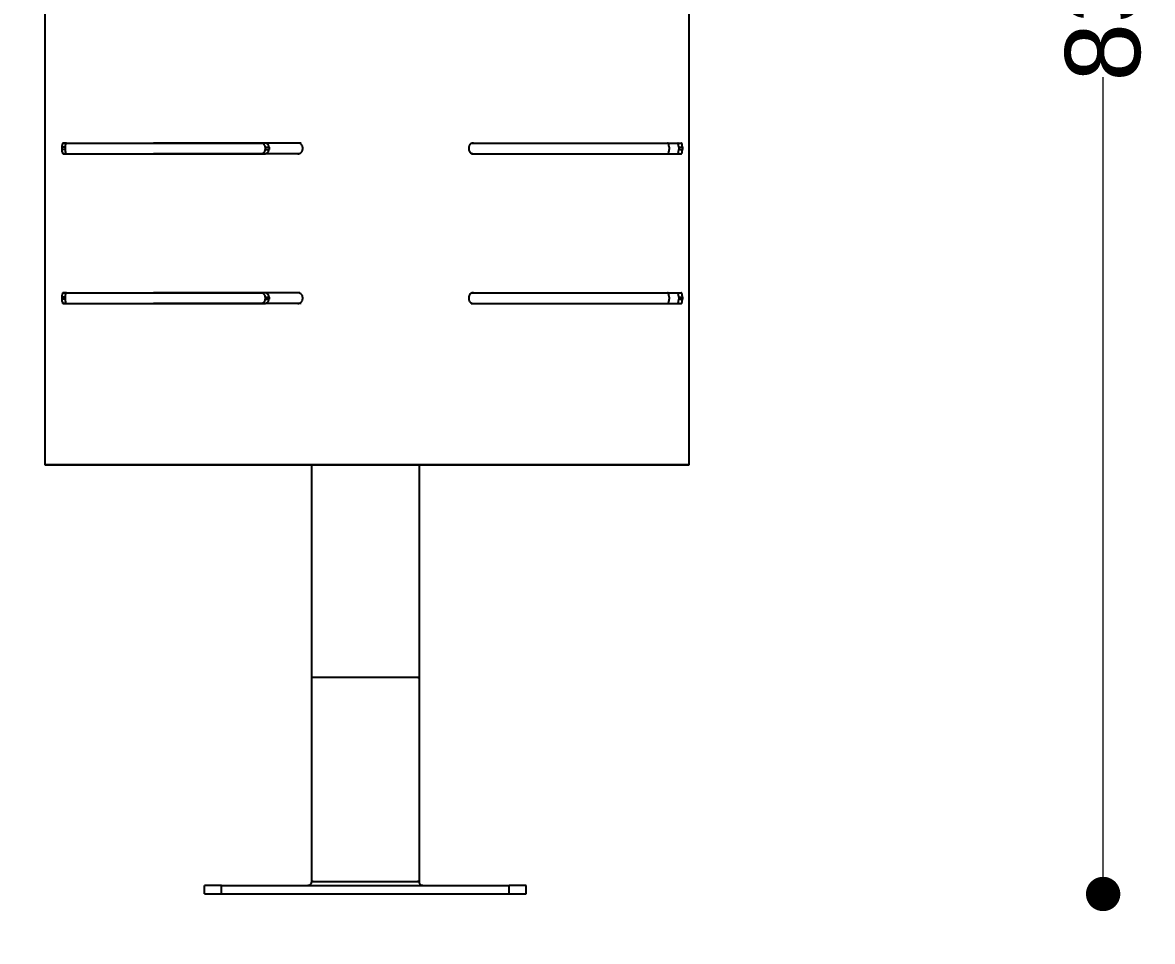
# Model space of a CAD drawing. Header units: millimetres. Extents: x 10222 to 14334, y 16216 to 21206.
# Drawn here: x 10685 to 11212, y 18114 to 18542 of the extents above; entities that cross this region are included whole.
import ezdxf

# ---------------------------------------------------------------- set-up
doc = ezdxf.new("R2010")
doc.units = ezdxf.units.MM
doc.header["$LTSCALE"] = 3
doc.layers.add('DomyÅ›lny', color=7, linetype='Continuous')
doc.styles.get("Standard").update_dxf_attribs({"font": 'arial.ttf'})
doc.dimstyles.new('MATEUSZ', dxfattribs={"dimtxt": 35, "dimasz": 16, "dimexe": 0.18, "dimexo": 0.0625, "dimgap": 0.09, "dimtad": 0, "dimdec": 0, "dimdsep": 46, "dimtxsty": 'Standard', "dimblk": 'DOT', "dimcen": 0.09, "dimse1": 1, "dimse2": 1, "dimadec": 0, "dimazin": 0, "dimtfac": 1, "dimtdec": 0, "dimtofl": 0, "dimtmove": 0, "dimatfit": 3, "dimfxl": 1, "dimtolj": 1, "dimtzin": 0, "dimlwd": 9, "dimlwe": 9, "dimarcsym": 0})

# ---------------------------------------------------------------- blocks, each defined once
blk = doc.blocks.new('_Dot')
at = {"color": 0, "linetype": 'ByBlock', "lineweight": -2}
blk.add_line((-0.5, 0), (-1, 0), dxfattribs=at)
at = {"color": 0, "linetype": 'ByBlock', "const_width": 0.5}
blk.add_lwpolyline([(-0.25, 0, 1), (0.25, 0, 1)], format="xyb", close=True, dxfattribs=at)
blk = doc.blocks.new('*D29')
at = {"color": 0, "lineweight": 9, "transparency": 16777216}
for p, q in [((11188.67, 18958.95), (11188.67, 18594.32)), ((11188.67, 18152.06), (11188.67, 18516.69))]:
    blk.add_line(p, q, dxfattribs=at)
at = {"layer": 'Defpoints', "color": 0, "transparency": 16777216}
for p in [(10998.18, 18974.95), (10919.82, 18136.06), (11188.67, 18136.06)]:
    blk.add_point(p, dxfattribs=at)
at = {"color": 0, "lineweight": 9, "transparency": 16777216, "xscale": 16, "yscale": 16, "zscale": 16}
for p, rotation in [((11188.67, 18974.95), 90), ((11188.67, 18136.06), 270)]:
    blk.add_blockref('_Dot', p, dxfattribs=dict(at, rotation=rotation))
at = {"color": 0, "transparency": 16777216, "insert": (11188.67, 18555.51), "char_height": 35, "attachment_point": 5, "rotation": 90}
blk.add_mtext('\\A1;839', dxfattribs=at)
blk = doc.blocks.new('*D32')
at = {"color": 0, "lineweight": 9, "transparency": 16777216}
for p, q in [((10709.06, 17977.1), (10806.75, 17977.1)), ((10982.18, 17977.1), (10884.5, 17977.1))]:
    blk.add_line(p, q, dxfattribs=at)
at = {"layer": 'Defpoints', "color": 0, "transparency": 16777216}
for p in [(10693.06, 18971.95), (10998.18, 18971.95), (10998.18, 17977.1)]:
    blk.add_point(p, dxfattribs=at)
at = {"color": 0, "lineweight": 9, "transparency": 16777216, "xscale": 16, "yscale": 16, "zscale": 16, "rotation": 180}
blk.add_blockref('_Dot', (10693.06, 17977.1), dxfattribs=at)
at = {"color": 0, "lineweight": 9, "transparency": 16777216, "xscale": 16, "yscale": 16, "zscale": 16}
blk.add_blockref('_Dot', (10998.18, 17977.1), dxfattribs=at)
at = {"color": 0, "transparency": 16777216, "insert": (10845.62, 17977.1), "char_height": 35, "attachment_point": 5}
blk.add_mtext('\\A1;305', dxfattribs=at)

msp = doc.modelspace()

# ---------------------------------------------------------------- linework, layer by layer
at = {"layer": 'DomyÅ›lny'}
for p, q in [((10695.62, 18336.06), (10695.62, 18836.06)), ((10995.62, 18836.06), (10995.62, 18336.06)), ((10704.86, 18484.05), (10703.32, 18484.05)), ((10703.32, 18484.05), (10703.32, 18483.05)), ((10704.86, 18483.05), (10703.32, 18483.05)), ((10705.59, 18486.05), (10704.07, 18486.05)), ((10704.86, 18484.05), (10704.86, 18483.05)), ((10798.18, 18484.05), (10798.18, 18483.05)), ((10798.18, 18484.05), (10799.91, 18484.05)), ((10798.18, 18483.05), (10799.91, 18483.05)), ((10799.91, 18484.05), (10799.91, 18483.05)), ((10814.83, 18486.05), (10813.31, 18486.05)), ((10815.56, 18484.05), (10815.56, 18483.05)), ((10893.07, 18484.05), (10893.07, 18483.05)), ((10894.17, 18486.05), (10895.24, 18486.05)), ((10986.39, 18484.05), (10986.39, 18483.05)), ((10990.39, 18486.05), (10992.1, 18486.05)), ((10990.85, 18484.05), (10990.85, 18483.05)), ((10990.85, 18484.05), (10992.58, 18484.05)), ((10990.85, 18483.05), (10992.58, 18483.05)), ((10992.58, 18484.05), (10992.58, 18483.05)), ((10705.59, 18481.05), (10704.07, 18481.05)), ((10814.24, 18481.05), (10813.31, 18481.05)), ((10894.33, 18481.05), (10895.24, 18481.05)), ((10990.39, 18481.05), (10992.1, 18481.05)), ((10705.59, 18416.25), (10704.07, 18416.25)), ((10814.24, 18416.25), (10813.31, 18416.25)), ((10894.33, 18416.25), (10895.24, 18416.25)), ((10990.39, 18416.25), (10992.1, 18416.25)), ((10703.32, 18414.25), (10703.32, 18413.25)), ((10704.86, 18414.25), (10703.32, 18414.25)), ((10704.86, 18413.25), (10703.32, 18413.25)), ((10705.59, 18411.25), (10704.07, 18411.25)), ((10704.86, 18414.25), (10704.86, 18413.25)), ((10798.18, 18414.25), (10798.18, 18413.25)), ((10798.18, 18414.25), (10799.91, 18414.25)), ((10798.18, 18413.25), (10799.91, 18413.25)), ((10799.91, 18414.25), (10799.91, 18413.25)), ((10814.83, 18411.25), (10813.31, 18411.25)), ((10815.56, 18414.25), (10815.56, 18413.25)), ((10893.07, 18414.25), (10893.07, 18413.25)), ((10894.17, 18411.25), (10895.24, 18411.25)), ((10986.39, 18414.25), (10986.39, 18413.25)), ((10990.39, 18411.25), (10992.1, 18411.25)), ((10990.85, 18414.25), (10990.85, 18413.25)), ((10990.85, 18414.25), (10992.58, 18414.25)), ((10990.85, 18413.25), (10992.58, 18413.25)), ((10992.58, 18414.25), (10992.58, 18413.25)), ((10819.82, 18141.86), (10819.82, 18336.06)), ((10819.82, 18236.95), (10819.82, 18336.06)), ((10869.82, 18336.06), (10869.82, 18141.86)), ((10869.82, 18336.06), (10869.82, 18236.95)), ((10769.82, 18136.06), (10769.82, 18140.06)), ((10777.82, 18140.06), (10911.82, 18140.06)), ((10777.82, 18136.06), (10777.82, 18140.06)), ((10777.82, 18136.06), (10911.82, 18136.06)), ((10911.82, 18136.06), (10911.82, 18140.06)), ((10919.82, 18136.06), (10919.82, 18140.06))]:
    msp.add_line(p, q, dxfattribs=at)
for points in [[(10704.07, 18486.05, 0), (10704.04, 18486.05, 0), (10704.01, 18486.05, 0), (10703.98, 18486.04, 0), (10703.95, 18486.03, 0), (10703.92, 18486.01, 0), (10703.86, 18485.97, 0), (10703.8, 18485.92, 0), (10703.74, 18485.85, 0), (10703.68, 18485.77, 0), (10703.63, 18485.67, 0), (10703.52, 18485.42, 0), (10703.43, 18485.11, 0), (10703.37, 18484.72, 0), (10703.32, 18484.05, 0)], [(10703.32, 18483.05, 0), (10703.32, 18482.97, 0), (10703.39, 18482.23, 0), (10703.48, 18481.83, 0), (10703.6, 18481.49, 0), (10703.67, 18481.36, 0), (10703.74, 18481.26, 0), (10703.82, 18481.17, 0), (10703.86, 18481.14, 0), (10703.9, 18481.11, 0), (10703.94, 18481.08, 0), (10703.98, 18481.07, 0), (10704.02, 18481.06, 0), (10704.07, 18481.05, 0)], [(10704.07, 18486.05, 0), (10746.11, 18486.05, 0)], [(10705.59, 18486.05, 0), (10705.56, 18486.05, 0), (10705.53, 18486.05, 0), (10705.5, 18486.04, 0), (10705.47, 18486.03, 0), (10705.44, 18486.01, 0), (10705.38, 18485.97, 0), (10705.32, 18485.92, 0), (10705.27, 18485.85, 0), (10705.21, 18485.77, 0), (10705.16, 18485.67, 0), (10705.05, 18485.42, 0), (10704.97, 18485.11, 0), (10704.9, 18484.72, 0), (10704.86, 18484.05, 0)], [(10704.86, 18483.05, 0), (10704.86, 18482.97, 0), (10704.92, 18482.23, 0), (10705.01, 18481.83, 0), (10705.13, 18481.49, 0), (10705.2, 18481.36, 0), (10705.26, 18481.26, 0), (10705.34, 18481.17, 0), (10705.38, 18481.14, 0), (10705.42, 18481.11, 0), (10705.46, 18481.08, 0), (10705.5, 18481.07, 0), (10705.55, 18481.06, 0), (10705.59, 18481.05, 0)], [(10705.24, 18486.05, 0), (10740.1, 18486.05, 0), (10797.72, 18486.05, 0)], [(10705.24, 18486.05, 0), (10740.34, 18486.05, 0), (10796.01, 18486.05, 0)], [(10813.31, 18486.05, 0), (10746.11, 18486.05, 0)], [(10814.83, 18486.05, 0), (10747.44, 18486.05, 0)], [(10798.18, 18484.05, 0), (10798.18, 18484.14, 0), (10798.14, 18484.46, 0), (10798.08, 18484.67, 0), (10797.99, 18484.88, 0), (10797.87, 18485.09, 0), (10797.72, 18485.28, 0), (10797.55, 18485.46, 0), (10797.36, 18485.62, 0), (10797.17, 18485.75, 0), (10796.96, 18485.85, 0), (10796.73, 18485.94, 0), (10796.5, 18486, 0), (10796.26, 18486.04, 0), (10796.01, 18486.05, 0)], [(10796.01, 18481.05, 0), (10796.36, 18481.08, 0), (10796.7, 18481.16, 0), (10797.04, 18481.3, 0), (10797.2, 18481.39, 0), (10797.36, 18481.49, 0), (10797.66, 18481.76, 0), (10797.79, 18481.91, 0), (10797.91, 18482.09, 0), (10798.01, 18482.27, 0), (10798.1, 18482.5, 0), (10798.15, 18482.74, 0), (10798.17, 18482.86, 0), (10798.18, 18483.05, 0)], [(10799.91, 18484.05, 0), (10799.91, 18484.14, 0), (10799.87, 18484.46, 0), (10799.81, 18484.67, 0), (10799.72, 18484.88, 0), (10799.6, 18485.09, 0), (10799.45, 18485.28, 0), (10799.28, 18485.46, 0), (10799.08, 18485.62, 0), (10798.89, 18485.75, 0), (10798.69, 18485.85, 0), (10798.45, 18485.94, 0), (10798.22, 18486, 0), (10797.97, 18486.04, 0), (10797.72, 18486.05, 0)], [(10797.72, 18481.05, 0), (10798.08, 18481.08, 0), (10798.42, 18481.16, 0), (10798.77, 18481.3, 0), (10798.93, 18481.39, 0), (10799.09, 18481.49, 0), (10799.39, 18481.76, 0), (10799.52, 18481.91, 0), (10799.64, 18482.09, 0), (10799.74, 18482.27, 0), (10799.83, 18482.5, 0), (10799.89, 18482.74, 0), (10799.9, 18482.86, 0), (10799.91, 18483.05, 0)], [(10815.56, 18484.05, 0), (10815.56, 18484.14, 0), (10815.51, 18484.46, 0), (10815.45, 18484.67, 0), (10815.36, 18484.88, 0), (10815.24, 18485.09, 0), (10815.08, 18485.28, 0), (10814.91, 18485.46, 0), (10814.71, 18485.62, 0), (10814.51, 18485.75, 0), (10814.3, 18485.85, 0), (10814.06, 18485.94, 0), (10813.82, 18486, 0), (10813.57, 18486.04, 0), (10813.31, 18486.05, 0)], [(10813.31, 18481.05, 0), (10813.67, 18481.08, 0), (10814.03, 18481.16, 0), (10814.38, 18481.3, 0), (10814.55, 18481.39, 0), (10814.71, 18481.49, 0), (10815.02, 18481.76, 0), (10815.15, 18481.91, 0), (10815.28, 18482.09, 0), (10815.38, 18482.27, 0), (10815.47, 18482.5, 0), (10815.53, 18482.74, 0), (10815.55, 18482.86, 0), (10815.56, 18483.05, 0)], [(10895.24, 18486.05, 0), (10894.89, 18486.03, 0), (10894.55, 18485.95, 0), (10894.2, 18485.81, 0), (10894.04, 18485.72, 0), (10893.89, 18485.62, 0), (10893.58, 18485.35, 0), (10893.46, 18485.2, 0), (10893.34, 18485.02, 0), (10893.24, 18484.84, 0), (10893.15, 18484.61, 0), (10893.09, 18484.37, 0), (10893.08, 18484.25, 0), (10893.07, 18484.05, 0)], [(10893.07, 18483.05, 0), (10893.07, 18482.97, 0), (10893.11, 18482.65, 0), (10893.17, 18482.44, 0), (10893.26, 18482.23, 0), (10893.38, 18482.02, 0), (10893.53, 18481.83, 0), (10893.7, 18481.65, 0), (10893.89, 18481.49, 0), (10894.08, 18481.36, 0), (10894.29, 18481.26, 0), (10894.52, 18481.17, 0), (10894.75, 18481.11, 0), (10894.99, 18481.07, 0), (10895.24, 18481.05, 0)], [(10894.17, 18486.05, 0), (10990.39, 18486.05, 0)], [(10894.17, 18486.05, 0), (10985.66, 18486.05, 0)], [(10895.24, 18486.05, 0), (10992.1, 18486.05, 0)], [(10986.39, 18484.05, 0), (10986.39, 18484.14, 0), (10986.32, 18484.88, 0), (10986.24, 18485.28, 0), (10986.12, 18485.62, 0), (10986.05, 18485.75, 0), (10985.98, 18485.85, 0), (10985.91, 18485.94, 0), (10985.87, 18485.97, 0), (10985.83, 18486, 0), (10985.79, 18486.02, 0), (10985.74, 18486.04, 0), (10985.7, 18486.05, 0), (10985.66, 18486.05, 0)], [(10985.66, 18481.05, 0), (10985.69, 18481.06, 0), (10985.72, 18481.06, 0), (10985.75, 18481.07, 0), (10985.78, 18481.08, 0), (10985.81, 18481.1, 0), (10985.87, 18481.14, 0), (10985.92, 18481.19, 0), (10985.98, 18481.26, 0), (10986.04, 18481.34, 0), (10986.09, 18481.44, 0), (10986.19, 18481.69, 0), (10986.28, 18482, 0), (10986.35, 18482.39, 0), (10986.39, 18483.05, 0)], [(10990.85, 18484.05, 0), (10990.85, 18484.14, 0), (10990.81, 18484.88, 0), (10990.68, 18485.62, 0), (10990.62, 18485.8, 0), (10990.58, 18485.88, 0), (10990.54, 18485.94, 0), (10990.51, 18485.99, 0), (10990.49, 18486.01, 0), (10990.47, 18486.02, 0), (10990.45, 18486.04, 0), (10990.43, 18486.05, 0), (10990.41, 18486.05, 0), (10990.4, 18486.05, 0), (10990.39, 18486.05, 0)], [(10990.39, 18481.05, 0), (10990.4, 18481.06, 0), (10990.42, 18481.06, 0), (10990.44, 18481.07, 0), (10990.46, 18481.08, 0), (10990.48, 18481.1, 0), (10990.5, 18481.11, 0), (10990.54, 18481.16, 0), (10990.57, 18481.22, 0), (10990.64, 18481.39, 0), (10990.71, 18481.62, 0), (10990.77, 18481.91, 0), (10990.85, 18483.05, 0)], [(10992.58, 18484.05, 0), (10992.58, 18484.14, 0), (10992.54, 18484.88, 0), (10992.48, 18485.28, 0), (10992.4, 18485.62, 0), (10992.36, 18485.75, 0), (10992.32, 18485.85, 0), (10992.27, 18485.94, 0), (10992.24, 18485.97, 0), (10992.21, 18486, 0), (10992.19, 18486.02, 0), (10992.16, 18486.04, 0), (10992.14, 18486.05, 0), (10992.13, 18486.05, 0), (10992.12, 18486.05, 0), (10992.1, 18486.05, 0)], [(10992.1, 18481.05, 0), (10992.12, 18481.06, 0), (10992.14, 18481.06, 0), (10992.16, 18481.07, 0), (10992.18, 18481.08, 0), (10992.2, 18481.1, 0), (10992.22, 18481.11, 0), (10992.26, 18481.16, 0), (10992.3, 18481.22, 0), (10992.37, 18481.39, 0), (10992.44, 18481.62, 0), (10992.5, 18481.91, 0), (10992.58, 18483.05, 0)], [(10704.07, 18481.05, 0), (10746.11, 18481.05, 0)], [(10705.24, 18481.05, 0), (10740.1, 18481.05, 0), (10797.72, 18481.05, 0)], [(10705.24, 18481.05, 0), (10740.34, 18481.05, 0), (10796.01, 18481.05, 0)], [(10813.31, 18481.05, 0), (10746.11, 18481.05, 0)], [(10814.24, 18481.05, 0), (10747.44, 18481.05, 0)], [(10894.33, 18481.05, 0), (10990.39, 18481.05, 0)], [(10894.33, 18481.05, 0), (10985.66, 18481.05, 0)], [(10895.24, 18481.05, 0), (10992.1, 18481.05, 0)], [(10704.07, 18416.25, 0), (10704.04, 18416.25, 0), (10704.01, 18416.25, 0), (10703.98, 18416.24, 0), (10703.95, 18416.23, 0), (10703.92, 18416.21, 0), (10703.86, 18416.17, 0), (10703.8, 18416.12, 0), (10703.74, 18416.05, 0), (10703.68, 18415.97, 0), (10703.63, 18415.87, 0), (10703.52, 18415.62, 0), (10703.43, 18415.31, 0), (10703.37, 18414.92, 0), (10703.32, 18414.25, 0)], [(10704.07, 18416.25, 0), (10746.11, 18416.25, 0)], [(10705.59, 18416.25, 0), (10705.56, 18416.25, 0), (10705.53, 18416.25, 0), (10705.5, 18416.24, 0), (10705.47, 18416.23, 0), (10705.44, 18416.21, 0), (10705.38, 18416.17, 0), (10705.32, 18416.12, 0), (10705.27, 18416.05, 0), (10705.21, 18415.97, 0), (10705.16, 18415.87, 0), (10705.05, 18415.62, 0), (10704.97, 18415.31, 0), (10704.9, 18414.92, 0), (10704.86, 18414.25, 0)], [(10705.24, 18416.25, 0), (10740.1, 18416.25, 0), (10797.72, 18416.25, 0)], [(10705.24, 18416.25, 0), (10740.34, 18416.25, 0), (10796.01, 18416.25, 0)], [(10813.31, 18416.25, 0), (10746.11, 18416.25, 0)], [(10814.24, 18416.25, 0), (10747.44, 18416.25, 0)], [(10798.18, 18414.25, 0), (10798.18, 18414.34, 0), (10798.14, 18414.66, 0), (10798.08, 18414.87, 0), (10797.99, 18415.08, 0), (10797.87, 18415.29, 0), (10797.72, 18415.48, 0), (10797.55, 18415.66, 0), (10797.36, 18415.82, 0), (10797.17, 18415.95, 0), (10796.96, 18416.05, 0), (10796.73, 18416.14, 0), (10796.5, 18416.2, 0), (10796.26, 18416.24, 0), (10796.01, 18416.25, 0)], [(10799.91, 18414.25, 0), (10799.91, 18414.34, 0), (10799.87, 18414.66, 0), (10799.81, 18414.87, 0), (10799.72, 18415.08, 0), (10799.6, 18415.29, 0), (10799.45, 18415.48, 0), (10799.28, 18415.66, 0), (10799.08, 18415.82, 0), (10798.89, 18415.95, 0), (10798.69, 18416.05, 0), (10798.45, 18416.14, 0), (10798.22, 18416.2, 0), (10797.97, 18416.24, 0), (10797.72, 18416.25, 0)], [(10815.56, 18414.25, 0), (10815.56, 18414.34, 0), (10815.51, 18414.66, 0), (10815.45, 18414.87, 0), (10815.36, 18415.08, 0), (10815.24, 18415.29, 0), (10815.08, 18415.48, 0), (10814.91, 18415.66, 0), (10814.71, 18415.82, 0), (10814.51, 18415.95, 0), (10814.3, 18416.05, 0), (10814.06, 18416.14, 0), (10813.82, 18416.2, 0), (10813.57, 18416.24, 0), (10813.31, 18416.25, 0)], [(10895.24, 18416.25, 0), (10894.89, 18416.23, 0), (10894.55, 18416.15, 0), (10894.2, 18416.01, 0), (10894.04, 18415.92, 0), (10893.89, 18415.82, 0), (10893.58, 18415.55, 0), (10893.46, 18415.4, 0), (10893.34, 18415.22, 0), (10893.24, 18415.04, 0), (10893.15, 18414.81, 0), (10893.09, 18414.57, 0), (10893.08, 18414.45, 0), (10893.07, 18414.25, 0)], [(10894.33, 18416.25, 0), (10990.39, 18416.25, 0)], [(10894.33, 18416.25, 0), (10985.66, 18416.25, 0)], [(10895.24, 18416.25, 0), (10992.1, 18416.25, 0)], [(10986.39, 18414.25, 0), (10986.39, 18414.34, 0), (10986.32, 18415.08, 0), (10986.24, 18415.48, 0), (10986.12, 18415.82, 0), (10986.05, 18415.95, 0), (10985.98, 18416.05, 0), (10985.91, 18416.14, 0), (10985.87, 18416.17, 0), (10985.83, 18416.2, 0), (10985.79, 18416.22, 0), (10985.74, 18416.24, 0), (10985.7, 18416.25, 0), (10985.66, 18416.25, 0)], [(10990.85, 18414.25, 0), (10990.85, 18414.34, 0), (10990.81, 18415.08, 0), (10990.68, 18415.82, 0), (10990.62, 18416, 0), (10990.58, 18416.08, 0), (10990.54, 18416.14, 0), (10990.51, 18416.19, 0), (10990.49, 18416.21, 0), (10990.47, 18416.22, 0), (10990.45, 18416.24, 0), (10990.43, 18416.25, 0), (10990.41, 18416.25, 0), (10990.4, 18416.25, 0), (10990.39, 18416.25, 0)], [(10992.58, 18414.25, 0), (10992.58, 18414.34, 0), (10992.54, 18415.08, 0), (10992.48, 18415.48, 0), (10992.4, 18415.82, 0), (10992.36, 18415.95, 0), (10992.32, 18416.05, 0), (10992.27, 18416.14, 0), (10992.24, 18416.17, 0), (10992.21, 18416.2, 0), (10992.19, 18416.22, 0), (10992.16, 18416.24, 0), (10992.14, 18416.25, 0), (10992.13, 18416.25, 0), (10992.12, 18416.25, 0), (10992.1, 18416.25, 0)], [(10703.32, 18413.25, 0), (10703.32, 18413.17, 0), (10703.39, 18412.43, 0), (10703.48, 18412.03, 0), (10703.6, 18411.69, 0), (10703.67, 18411.56, 0), (10703.74, 18411.46, 0), (10703.82, 18411.37, 0), (10703.86, 18411.34, 0), (10703.9, 18411.31, 0), (10703.94, 18411.28, 0), (10703.98, 18411.27, 0), (10704.02, 18411.26, 0), (10704.07, 18411.25, 0)], [(10704.07, 18411.25, 0), (10746.11, 18411.25, 0)], [(10704.86, 18413.25, 0), (10704.86, 18413.17, 0), (10704.92, 18412.43, 0), (10705.01, 18412.03, 0), (10705.13, 18411.69, 0), (10705.2, 18411.56, 0), (10705.26, 18411.46, 0), (10705.34, 18411.37, 0), (10705.38, 18411.34, 0), (10705.42, 18411.31, 0), (10705.46, 18411.28, 0), (10705.5, 18411.27, 0), (10705.55, 18411.26, 0), (10705.59, 18411.25, 0)], [(10705.24, 18411.25, 0), (10740.1, 18411.25, 0), (10797.72, 18411.25, 0)], [(10705.24, 18411.25, 0), (10740.34, 18411.25, 0), (10796.01, 18411.25, 0)], [(10813.31, 18411.25, 0), (10746.11, 18411.25, 0)], [(10814.83, 18411.25, 0), (10747.44, 18411.25, 0)], [(10796.01, 18411.25, 0), (10796.36, 18411.28, 0), (10796.7, 18411.36, 0), (10797.04, 18411.5, 0), (10797.2, 18411.59, 0), (10797.36, 18411.69, 0), (10797.66, 18411.96, 0), (10797.79, 18412.11, 0), (10797.91, 18412.29, 0), (10798.01, 18412.47, 0), (10798.1, 18412.7, 0), (10798.15, 18412.94, 0), (10798.17, 18413.06, 0), (10798.18, 18413.25, 0)], [(10797.72, 18411.25, 0), (10798.08, 18411.28, 0), (10798.42, 18411.36, 0), (10798.77, 18411.5, 0), (10798.93, 18411.59, 0), (10799.09, 18411.69, 0), (10799.39, 18411.96, 0), (10799.52, 18412.11, 0), (10799.64, 18412.29, 0), (10799.74, 18412.47, 0), (10799.83, 18412.7, 0), (10799.89, 18412.94, 0), (10799.9, 18413.06, 0), (10799.91, 18413.25, 0)], [(10813.31, 18411.25, 0), (10813.67, 18411.28, 0), (10814.03, 18411.36, 0), (10814.38, 18411.5, 0), (10814.55, 18411.59, 0), (10814.71, 18411.69, 0), (10815.02, 18411.96, 0), (10815.15, 18412.11, 0), (10815.28, 18412.29, 0), (10815.38, 18412.47, 0), (10815.47, 18412.7, 0), (10815.53, 18412.94, 0), (10815.55, 18413.06, 0), (10815.56, 18413.25, 0)], [(10893.07, 18413.25, 0), (10893.07, 18413.17, 0), (10893.11, 18412.85, 0), (10893.17, 18412.64, 0), (10893.26, 18412.43, 0), (10893.38, 18412.22, 0), (10893.53, 18412.03, 0), (10893.7, 18411.85, 0), (10893.89, 18411.69, 0), (10894.08, 18411.56, 0), (10894.29, 18411.46, 0), (10894.52, 18411.37, 0), (10894.75, 18411.31, 0), (10894.99, 18411.27, 0), (10895.24, 18411.25, 0)], [(10894.17, 18411.25, 0), (10990.39, 18411.25, 0)], [(10894.17, 18411.25, 0), (10985.66, 18411.25, 0)], [(10895.24, 18411.25, 0), (10992.1, 18411.25, 0)], [(10985.66, 18411.25, 0), (10985.69, 18411.26, 0), (10985.72, 18411.26, 0), (10985.75, 18411.27, 0), (10985.78, 18411.28, 0), (10985.81, 18411.3, 0), (10985.87, 18411.34, 0), (10985.92, 18411.39, 0), (10985.98, 18411.46, 0), (10986.04, 18411.54, 0), (10986.09, 18411.64, 0), (10986.19, 18411.89, 0), (10986.28, 18412.2, 0), (10986.35, 18412.59, 0), (10986.39, 18413.25, 0)], [(10990.39, 18411.25, 0), (10990.4, 18411.26, 0), (10990.42, 18411.26, 0), (10990.44, 18411.27, 0), (10990.46, 18411.28, 0), (10990.48, 18411.3, 0), (10990.5, 18411.31, 0), (10990.54, 18411.36, 0), (10990.57, 18411.42, 0), (10990.64, 18411.59, 0), (10990.71, 18411.82, 0), (10990.77, 18412.11, 0), (10990.85, 18413.25, 0)], [(10992.1, 18411.25, 0), (10992.12, 18411.26, 0), (10992.14, 18411.26, 0), (10992.16, 18411.27, 0), (10992.18, 18411.28, 0), (10992.2, 18411.3, 0), (10992.22, 18411.31, 0), (10992.26, 18411.36, 0), (10992.3, 18411.42, 0), (10992.37, 18411.59, 0), (10992.44, 18411.82, 0), (10992.5, 18412.11, 0), (10992.58, 18413.25, 0)], [(10844.82, 18236.95, 0), (10827.04, 18236.95, 0), (10821.68, 18236.95, 0), (10820.29, 18236.95, 0), (10819.94, 18236.95, 0), (10819.85, 18236.95, 0), (10819.83, 18236.95, 0), (10819.83, 18236.95, 0), (10819.82, 18236.95, 0), (10819.82, 18236.95, 0), (10819.82, 18236.95, 0), (10819.82, 18236.95, 0), (10819.82, 18236.95, 0), (10819.82, 18236.95, 0), (10819.82, 18236.95, 0), (10819.82, 18236.95, 0), (10819.82, 18236.95, 0), (10819.82, 18236.95, 0), (10819.82, 18236.95, 0), (10819.82, 18236.95, 0)], [(10869.82, 18236.95, 0), (10869.82, 18236.95, 0), (10869.82, 18236.95, 0), (10869.82, 18236.95, 0), (10869.82, 18236.95, 0), (10869.79, 18236.95, 0), (10869.7, 18236.95, 0), (10868.73, 18236.95, 0), (10864.08, 18236.95, 0), (10844.82, 18236.95, 0)], [(10869.22, 18236.95, 0), (10869.82, 18236.95, 0)], [(10818.02, 18140.06, 0), (10818.2, 18140.07, 0), (10818.37, 18140.1, 0), (10818.54, 18140.14, 0), (10818.7, 18140.19, 0), (10818.86, 18140.27, 0), (10819.01, 18140.36, 0), (10819.15, 18140.46, 0), (10819.28, 18140.57, 0), (10819.4, 18140.7, 0), (10819.51, 18140.85, 0), (10819.6, 18141, 0), (10819.68, 18141.16, 0), (10819.74, 18141.33, 0), (10819.79, 18141.5, 0), (10819.81, 18141.68, 0), (10819.82, 18141.86, 0)], [(10820.44, 18141.86, 0), (10819.83, 18141.86, 0), (10819.82, 18141.86, 0), (10819.82, 18141.86, 0), (10819.82, 18141.86, 0), (10819.82, 18141.86, 0), (10819.82, 18141.86, 0), (10819.82, 18141.86, 0), (10819.82, 18141.86, 0), (10819.82, 18141.86, 0), (10819.82, 18141.86, 0), (10819.82, 18141.86, 0), (10819.82, 18141.86, 0), (10819.82, 18141.86, 0), (10819.82, 18141.86, 0), (10819.82, 18141.86, 0), (10819.82, 18141.86, 0), (10819.83, 18141.86, 0), (10819.84, 18141.86, 0), (10819.88, 18141.86, 0), (10820.06, 18141.86, 0), (10820.8, 18141.86, 0), (10823.95, 18141.86, 0), (10844.82, 18141.86, 0)], [(10844.82, 18141.86, 0), (10864.77, 18141.86, 0), (10869.41, 18141.86, 0), (10869.76, 18141.86, 0), (10869.82, 18141.86, 0), (10869.82, 18141.86, 0), (10869.82, 18141.86, 0), (10869.82, 18141.86, 0), (10869.82, 18141.86, 0), (10869.82, 18141.86, 0), (10869.82, 18141.86, 0), (10869.82, 18141.86, 0), (10869.82, 18141.86, 0), (10869.82, 18141.86, 0), (10869.82, 18141.86, 0), (10869.82, 18141.86, 0), (10869.82, 18141.86, 0), (10869.82, 18141.86, 0), (10869.82, 18141.86, 0), (10869.82, 18141.86, 0), (10869.82, 18141.86, 0), (10869.82, 18141.86, 0), (10869.81, 18141.86, 0), (10869.77, 18141.86, 0), (10869.58, 18141.86, 0), (10869.06, 18141.86, 0)], [(10869.82, 18141.86, 0), (10869.83, 18141.68, 0), (10869.86, 18141.5, 0), (10869.91, 18141.33, 0), (10869.97, 18141.16, 0), (10870.05, 18141, 0), (10870.14, 18140.85, 0), (10870.25, 18140.7, 0), (10870.37, 18140.57, 0), (10870.5, 18140.46, 0), (10870.64, 18140.36, 0), (10870.79, 18140.27, 0), (10870.95, 18140.19, 0), (10871.11, 18140.14, 0), (10871.28, 18140.1, 0), (10871.45, 18140.07, 0), (10871.62, 18140.06, 0)], [(10777.82, 18140.06, 0), (10769.82, 18140.06, 0)], [(10769.82, 18136.06, 0), (10769.82, 18136.06, 0), (10769.82, 18136.06, 0), (10769.82, 18136.06, 0), (10769.82, 18136.06, 0), (10769.82, 18136.06, 0), (10769.82, 18136.06, 0), (10769.82, 18136.06, 0), (10769.82, 18136.06, 0), (10769.82, 18136.06, 0), (10769.82, 18136.06, 0), (10769.82, 18136.06, 0), (10769.83, 18136.06, 0), (10769.84, 18136.06, 0), (10769.88, 18136.06, 0), (10770.06, 18136.06, 0), (10770.81, 18136.06, 0), (10777.82, 18136.06, 0)], [(10819.17, 18140.06, 0), (10818.09, 18140.06, 0), (10818.03, 18140.06, 0), (10818.02, 18140.06, 0), (10818.02, 18140.06, 0), (10818.02, 18140.06, 0), (10818.02, 18140.06, 0), (10818.02, 18140.06, 0), (10818.02, 18140.06, 0), (10818.02, 18140.06, 0), (10818.02, 18140.06, 0), (10818.02, 18140.06, 0), (10818.02, 18140.06, 0), (10818.02, 18140.06, 0), (10818.02, 18140.06, 0), (10818.02, 18140.06, 0), (10818.02, 18140.06, 0), (10818.03, 18140.06, 0), (10818.03, 18140.06, 0), (10818.04, 18140.06, 0), (10818.09, 18140.06, 0), (10818.3, 18140.06, 0), (10819.16, 18140.06, 0), (10822.81, 18140.06, 0), (10844.82, 18140.06, 0)], [(10844.82, 18140.06, 0), (10866.74, 18140.06, 0), (10871.38, 18140.06, 0), (10871.62, 18140.06, 0), (10871.62, 18140.06, 0), (10871.62, 18140.06, 0), (10871.62, 18140.06, 0), (10871.62, 18140.06, 0), (10871.62, 18140.06, 0), (10871.62, 18140.06, 0), (10871.62, 18140.06, 0), (10871.62, 18140.06, 0), (10871.62, 18140.06, 0), (10871.62, 18140.06, 0), (10871.62, 18140.06, 0), (10871.62, 18140.06, 0), (10871.62, 18140.06, 0), (10871.62, 18140.06, 0), (10871.62, 18140.06, 0), (10871.62, 18140.06, 0), (10871.61, 18140.06, 0), (10871.56, 18140.06, 0), (10871.35, 18140.06, 0), (10870.33, 18140.06, 0)], [(10919.82, 18140.06, 0), (10919.82, 18140.06, 0), (10919.82, 18140.06, 0), (10919.82, 18140.06, 0), (10919.82, 18140.06, 0), (10919.82, 18140.06, 0), (10919.82, 18140.06, 0), (10919.82, 18140.06, 0), (10919.82, 18140.06, 0), (10919.82, 18140.06, 0), (10919.82, 18140.06, 0), (10919.82, 18140.06, 0), (10919.82, 18140.06, 0), (10919.81, 18140.06, 0), (10919.77, 18140.06, 0), (10919.59, 18140.06, 0), (10918.84, 18140.06, 0), (10911.82, 18140.06, 0)], [(10911.82, 18136.06, 0), (10919.82, 18136.06, 0)]]:
    msp.add_polyline3d(points, dxfattribs=at)
msp.add_polyline3d([(10746.11, 18336.06, 0), (10957.86, 18336.06, 0), (10986.61, 18336.06, 0), (10994.02, 18336.06, 0), (10995.48, 18336.06, 0), (10995.6, 18336.06, 0), (10995.62, 18336.06, 0), (10995.62, 18336.06, 0), (10995.62, 18336.06, 0), (10995.62, 18336.06, 0), (10995.62, 18336.06, 0), (10995.62, 18336.06, 0), (10995.62, 18336.06, 0), (10995.62, 18336.06, 0), (10995.62, 18336.06, 0), (10995.62, 18336.06, 0), (10995.62, 18336.06, 0), (10995.62, 18336.06, 0), (10995.62, 18336.06, 0), (10995.6, 18336.06, 0), (10995.54, 18336.06, 0), (10995.28, 18336.06, 0), (10992.54, 18336.06, 0), (10979.41, 18336.06, 0), (10859.96, 18336.06, 0), (10725.07, 18336.06, 0), (10701.26, 18336.06, 0), (10696.15, 18336.06, 0), (10695.72, 18336.06, 0), (10695.63, 18336.06, 0), (10695.63, 18336.06, 0), (10695.62, 18336.06, 0), (10695.62, 18336.06, 0), (10695.62, 18336.06, 0), (10695.62, 18336.06, 0), (10695.62, 18336.06, 0), (10695.62, 18336.06, 0), (10695.62, 18336.06, 0), (10695.62, 18336.06, 0), (10695.62, 18336.06, 0), (10695.62, 18336.06, 0), (10695.63, 18336.06, 0), (10695.63, 18336.06, 0), (10695.65, 18336.06, 0), (10695.71, 18336.06, 0), (10696.4, 18336.06, 0), (10699.82, 18336.06, 0), (10714.1, 18336.06, 0)], close=True, dxfattribs=at)

# ---------------------------------------------------------------- dimensions: what is measured, and where the dimension line sits
dim = msp.add_linear_dim(base=(11188.67, 18136.06), p1=(10998.18, 18974.95), p2=(10919.82, 18136.06), angle=90, dimstyle='MATEUSZ')
dim.commit()
dim.dimension.update_dxf_attribs({"geometry": '*D29', "text_midpoint": (11188.67, 18555.51)})
dim = msp.add_linear_dim(base=(10998.18, 17977.1), p1=(10693.06, 18971.95), p2=(10998.18, 18971.95), dimstyle='MATEUSZ')
dim.commit()
dim.dimension.update_dxf_attribs({"geometry": '*D32', "text_midpoint": (10845.62, 17977.1)})

doc.saveas('drawing.dxf')
